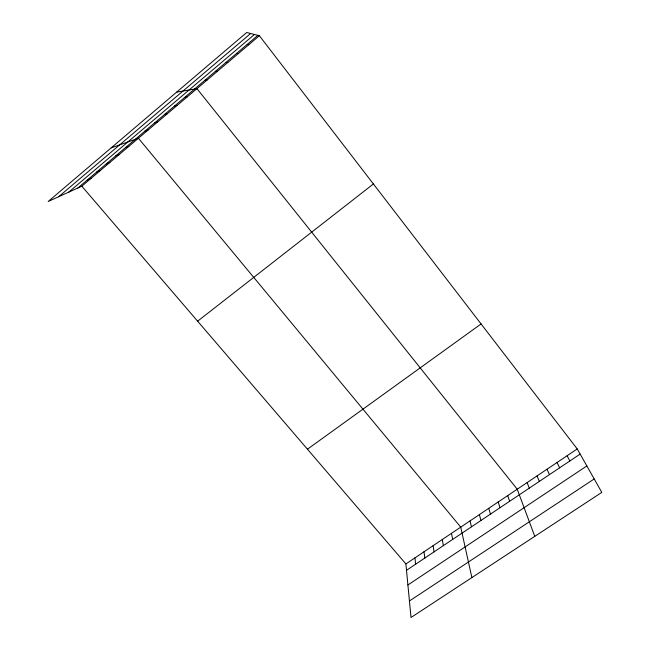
<?xml version="1.0" encoding="UTF-8"?>
<svg xmlns="http://www.w3.org/2000/svg" width="650" height="650" viewBox="0 0 650 650"><rect width="100%" height="100%" fill="white"/><g stroke="black" fill="none" stroke-linecap="round" stroke-linejoin="round"><path stroke-width="0.97" d="M58.663 196.731L250.648 33.508M68.721 192.156L254.451 34.474M77.862 187.996L257.887 35.352M81.819 186.201L259.374 35.734L577.233 448.947L601.803 492.391L411.019 617.5L405.892 563.94L81.819 186.201L48.197 201.492L246.683 32.5L259.374 35.734M197.624 321.189L373.401 183.966M307.45 449.199L481.081 323.952M405.892 563.94L577.233 448.947M406.502 570.31L580.141 454.09M407.908 584.976L586.852 465.961M409.435 600.99L594.206 478.952M87.287 180.009L91.122 178.319M96.769 171.974L100.474 170.389M106.299 163.889L109.883 162.419M115.887 155.756L119.34 154.399M125.523 147.582L128.846 146.339M111.191 147.859L138.418 138.239L460.728 527.134L471.876 577.59M144.966 131.097L148.029 130.089M154.773 122.785L157.706 121.891M164.637 114.424L167.432 113.644M174.558 106.015L177.214 105.357M184.527 97.557L187.054 97.021M176.605 92.162L196.942 88.636L517.221 489.214L534.771 536.347M204.961 80.234L207.196 79.95M215.418 71.362L217.506 71.207M225.94 62.441L227.882 62.416M236.527 53.462L238.314 53.576M247.179 44.436L248.812 44.679M567.101 455.747L569.871 460.972M557.017 462.507L559.65 467.813M546.991 469.235L549.486 474.614M537.014 475.93L539.37 481.382M527.093 482.593L529.311 488.118M507.691 495.617L509.641 501.28M498.201 501.979L500.029 507.715M488.767 508.316L490.466 514.117M479.375 514.621L480.943 520.488M470.031 520.894L471.477 526.825M451.482 533.341L452.684 539.403M442.268 539.524L443.357 545.651M433.111 545.667L434.07 551.858M423.995 551.785L424.84 558.041M414.919 557.879L415.642 564.192"/></g></svg>
